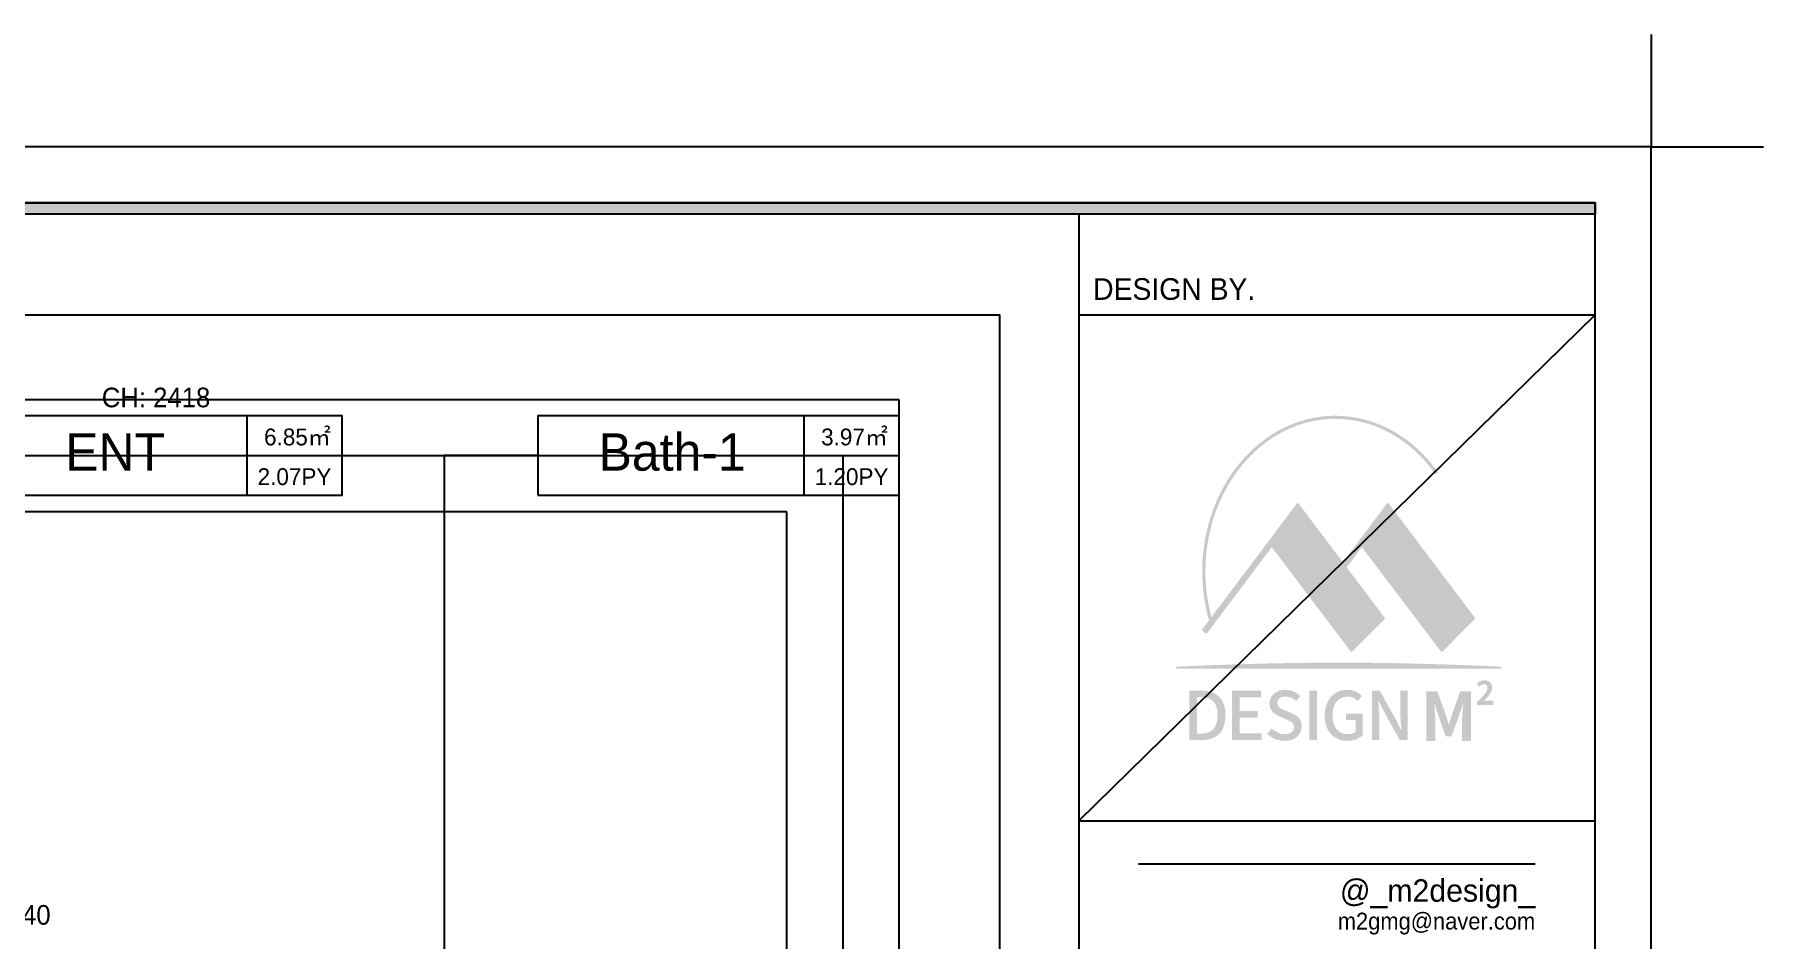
# Model space of a CAD drawing. Header units: millimetres. Extents: x -551172 to 227904, y -3435 to 261611.
# Drawn here: x 183656 to 192904, y 91259 to 96100 of the extents above; entities that cross this region are included whole.
import ezdxf
from ezdxf.enums import TextEntityAlignment as Align

# ---------------------------------------------------------------- set-up
doc = ezdxf.new("R2010")
doc.units = ezdxf.units.MM
doc.header["$LTSCALE"] = 100
doc.layers.get('DEFPOINTS').update_dxf_attribs({"color": 248})
for name, color, linetype in [('DWG', 7, 'Continuous'), ('F-SYM', 7, 'Continuous'), ('F-TEXT @ 1', 3, 'Continuous'), ('F-WALL1', 2, 'Continuous'), ('FORM(YOURNAME)-1', 1, 'Continuous'), ('FORM(YOURNAME)-11', 1, 'Continuous')]:
    doc.layers.add(name, color=color, linetype=linetype)
doc.styles.add('HY울릉도L', font='Expo M.ttf')
doc.styles.add('YOURNAME', font='HYWULM.TTF')

# ---------------------------------------------------------------- blocks, each defined once
blk = doc.blocks.new('FORM-ELEVATION')
at = {"layer": 'DWG'}
h = blk.add_hatch(color=8, dxfattribs=at)
h.dxf.hatch_style = 2
edge = h.paths.add_edge_path()
edge.add_spline(control_points=[(64689, 28074), (64689, 28074), (64745, 28030), (64745, 28030), (64749, 28026), (64754, 28025), (64759, 28026), (64764, 28026), (64769, 28029), (64772, 28033), (64772, 28033), (65924, 29567), (65924, 29567), (65924, 29567), (67332, 27706), (67332, 27706), (67335, 27702), (67340, 27699), (67346, 27699), (67346, 27699), (67347, 27699), (67347, 27699), (67352, 27699), (67357, 27701), (67360, 27704), (67360, 27704), (67936, 28282), (67936, 28282), (67943, 28289), (67943, 28300), (67938, 28307), (67938, 28307), (67260, 29206), (67260, 29206), (67260, 29206), (67531, 29567), (67531, 29567), (67531, 29567), (68940, 27706), (68940, 27706), (68943, 27702), (68948, 27699), (68954, 27699), (68954, 27699), (68954, 27699), (68955, 27699), (68960, 27699), (68965, 27701), (68968, 27704), (68968, 27704), (69544, 28282), (69544, 28282), (69551, 28289), (69551, 28300), (69546, 28307), (69546, 28307), (68009, 30345), (68009, 30345), (68006, 30350), (68000, 30353), (67994, 30353), (67994, 30353), (67994, 30353), (67994, 30353), (67988, 30353), (67983, 30350), (67979, 30345), (67979, 30345), (67192, 29297), (67192, 29297), (67192, 29297), (66401, 30345), (66401, 30345), (66398, 30350), (66392, 30353), (66386, 30353), (66386, 30353), (66386, 30353), (66386, 30353), (66380, 30353), (66375, 30350), (66371, 30345), (66371, 30345), (64849, 28318), (64849, 28318), (64778, 28582), (64741, 28857), (64741, 29137), (64741, 30636), (65780, 31855), (67058, 31855), (67748, 31855), (68398, 31497), (68840, 30873), (68843, 30869), (68849, 30868), (68853, 30871), (68853, 30871), (68884, 30892), (68884, 30892), (68886, 30893), (68888, 30895), (68888, 30898), (68889, 30900), (68888, 30903), (68887, 30905), (68434, 31543), (67767, 31910), (67058, 31910), (65749, 31910), (64684, 30666), (64684, 29137), (64684, 28837), (64725, 28542), (64806, 28260), (64806, 28260), (64685, 28100), (64685, 28100), (64679, 28092), (64681, 28080), (64689, 28074)], knot_values=[0, 0, 0, 0, 1, 1, 1, 2, 2, 2, 3, 3, 3, 4, 4, 4, 5, 5, 5, 6, 6, 6, 7, 7, 7, 8, 8, 8, 9, 9, 9, 10, 10, 10, 11, 11, 11, 12, 12, 12, 13, 13, 13, 14, 14, 14, 15, 15, 15, 16, 16, 16, 17, 17, 17, 18, 18, 18, 19, 19, 19, 20, 20, 20, 21, 21, 21, 22, 22, 22, 23, 23, 23, 24, 24, 24, 25, 25, 25, 26, 26, 26, 27, 27, 27, 28, 28, 28, 29, 29, 29, 30, 30, 30, 31, 31, 31, 32, 32, 32, 33, 33, 33, 34, 34, 34, 35, 35, 35, 36, 36, 36, 37, 37, 37, 38, 38, 38, 39, 39, 39, 40, 40, 40, 40], degree=3, periodic=0)
h = blk.add_hatch(color=8, dxfattribs=at)
h.dxf.hatch_style = 2
edge = h.paths.add_edge_path()
edge.add_spline(control_points=[(67116, 27507), (65651, 27507), (64218, 27434), (64218, 27434), (64218, 27434), (64218, 27397), (64218, 27397), (64218, 27397), (70013, 27397), (70013, 27397), (70013, 27397), (70013, 27434), (70013, 27434), (70013, 27434), (68580, 27507), (67116, 27507)], knot_values=[0, 0, 0, 0, 1, 1, 1, 2, 2, 2, 3, 3, 3, 4, 4, 4, 5, 5, 5, 5], degree=3, periodic=0)
h = blk.add_hatch(color=8, dxfattribs=at)
h.dxf.hatch_style = 2
edge = h.paths.add_edge_path()
edge.add_spline(control_points=[(69581, 26802), (69696, 26913), (69771, 26988), (69771, 27053), (69771, 27096), (69748, 27123), (69706, 27123), (69673, 27123), (69647, 27101), (69625, 27077), (69625, 27077), (69577, 27125), (69577, 27125), (69618, 27168), (69657, 27192), (69717, 27192), (69800, 27192), (69855, 27139), (69855, 27057), (69855, 26982), (69786, 26904), (69708, 26821), (69730, 26823), (69759, 26826), (69780, 26826), (69780, 26826), (69876, 26826), (69876, 26826), (69876, 26826), (69876, 26751), (69876, 26751), (69876, 26751), (69581, 26751), (69581, 26751), (69581, 26751), (69581, 26802), (69581, 26802)], knot_values=[0, 0, 0, 0, 1, 1, 1, 2, 2, 2, 3, 3, 3, 4, 4, 4, 5, 5, 5, 6, 6, 6, 7, 7, 7, 8, 8, 8, 9, 9, 9, 10, 10, 10, 11, 11, 11, 12, 12, 12, 12], degree=3, periodic=0)
h = blk.add_hatch(color=8, dxfattribs=at)
h.dxf.hatch_style = 2
edge = h.paths.add_edge_path()
edge.add_spline(control_points=[(64454, 27006), (64454, 27006), (64680, 27006), (64680, 27006), (64947, 27006), (65100, 26856), (65100, 26569), (65100, 26284), (64947, 26126), (64687, 26126), (64687, 26126), (64454, 26126), (64454, 26126), (64454, 26126), (64454, 27006), (64454, 27006)], knot_values=[0, 0, 0, 0, 1, 1, 1, 2, 2, 2, 3, 3, 3, 4, 4, 4, 5, 5, 5, 5], degree=3, periodic=0)
edge = h.paths.add_edge_path()
edge.add_spline(control_points=[(64671, 26240), (64858, 26240), (64958, 26351), (64958, 26569), (64958, 26789), (64858, 26893), (64671, 26893), (64671, 26893), (64592, 26893), (64592, 26893), (64592, 26893), (64592, 26240), (64592, 26240), (64592, 26240), (64671, 26240), (64671, 26240)], knot_values=[0, 0, 0, 0, 1, 1, 1, 2, 2, 2, 3, 3, 3, 4, 4, 4, 5, 5, 5, 5], degree=3, periodic=0)
h = blk.add_hatch(color=8, dxfattribs=at)
h.dxf.hatch_style = 2
h.paths.add_polyline_path([(65217, 27006), (65731, 27006), (65731, 26889), (65354, 26889), (65354, 26644), (65673, 26644), (65673, 26527), (65354, 26527), (65354, 26243), (65744, 26243), (65744, 26126), (65217, 26126)])
h = blk.add_hatch(color=8, dxfattribs=at)
h.dxf.hatch_style = 2
edge = h.paths.add_edge_path()
edge.add_spline(control_points=[(65843, 26240), (65843, 26240), (65923, 26335), (65923, 26335), (65986, 26272), (66071, 26231), (66155, 26231), (66260, 26231), (66319, 26281), (66319, 26355), (66319, 26435), (66260, 26461), (66180, 26496), (66180, 26496), (66059, 26549), (66059, 26549), (65975, 26585), (65882, 26652), (65882, 26779), (65882, 26918), (66002, 27022), (66168, 27022), (66270, 27022), (66365, 26979), (66432, 26911), (66432, 26911), (66359, 26822), (66359, 26822), (66305, 26871), (66245, 26901), (66168, 26901), (66079, 26901), (66021, 26858), (66021, 26789), (66021, 26713), (66091, 26684), (66162, 26655), (66162, 26655), (66281, 26604), (66281, 26604), (66384, 26560), (66459, 26495), (66459, 26366), (66459, 26225), (66343, 26111), (66153, 26111), (66033, 26111), (65922, 26158), (65843, 26240)], knot_values=[0, 0, 0, 0, 1, 1, 1, 2, 2, 2, 3, 3, 3, 4, 4, 4, 5, 5, 5, 6, 6, 6, 7, 7, 7, 8, 8, 8, 9, 9, 9, 10, 10, 10, 11, 11, 11, 12, 12, 12, 13, 13, 13, 14, 14, 14, 15, 15, 15, 16, 16, 16, 16], degree=3, periodic=0)
h = blk.add_hatch(color=8, dxfattribs=at)
h.dxf.hatch_style = 2
h.paths.add_polyline_path([(66594, 27006), (66731, 27006), (66731, 26126), (66594, 26126)])
h = blk.add_hatch(color=8, dxfattribs=at)
h.dxf.hatch_style = 2
edge = h.paths.add_edge_path()
edge.add_spline(control_points=[(66867, 26563), (66867, 26850), (67042, 27022), (67272, 27022), (67395, 27022), (67478, 26967), (67531, 26911), (67531, 26911), (67458, 26822), (67458, 26822), (67414, 26867), (67361, 26901), (67277, 26901), (67115, 26901), (67007, 26775), (67007, 26568), (67007, 26359), (67103, 26231), (67283, 26231), (67336, 26231), (67389, 26247), (67420, 26274), (67420, 26274), (67420, 26481), (67420, 26481), (67420, 26481), (67247, 26481), (67247, 26481), (67247, 26481), (67247, 26594), (67247, 26594), (67247, 26594), (67544, 26594), (67544, 26594), (67544, 26594), (67544, 26213), (67544, 26213), (67486, 26155), (67388, 26111), (67269, 26111), (67037, 26111), (66867, 26275), (66867, 26563)], knot_values=[0, 0, 0, 0, 1, 1, 1, 2, 2, 2, 3, 3, 3, 4, 4, 4, 5, 5, 5, 6, 6, 6, 7, 7, 7, 8, 8, 8, 9, 9, 9, 10, 10, 10, 11, 11, 11, 12, 12, 12, 13, 13, 13, 14, 14, 14, 14], degree=3, periodic=0)
h = blk.add_hatch(color=8, dxfattribs=at)
h.dxf.hatch_style = 2
edge = h.paths.add_edge_path()
edge.add_spline(control_points=[(67710, 27006), (67710, 27006), (67850, 27006), (67850, 27006), (67850, 27006), (68139, 26489), (68139, 26489), (68139, 26489), (68230, 26303), (68230, 26303), (68230, 26303), (68236, 26303), (68236, 26303), (68229, 26394), (68218, 26500), (68218, 26595), (68218, 26595), (68218, 27006), (68218, 27006), (68218, 27006), (68348, 27006), (68348, 27006), (68348, 27006), (68348, 26126), (68348, 26126), (68348, 26126), (68207, 26126), (68207, 26126), (68207, 26126), (67919, 26644), (67919, 26644), (67919, 26644), (67828, 26828), (67828, 26828), (67828, 26828), (67822, 26828), (67822, 26828), (67829, 26738), (67840, 26636), (67840, 26541), (67840, 26541), (67840, 26126), (67840, 26126), (67840, 26126), (67710, 26126), (67710, 26126), (67710, 26126), (67710, 27006), (67710, 27006)], knot_values=[0, 0, 0, 0, 1, 1, 1, 2, 2, 2, 3, 3, 3, 4, 4, 4, 5, 5, 5, 6, 6, 6, 7, 7, 7, 8, 8, 8, 9, 9, 9, 10, 10, 10, 11, 11, 11, 12, 12, 12, 13, 13, 13, 14, 14, 14, 15, 15, 15, 16, 16, 16, 16], degree=3, periodic=0)
h = blk.add_hatch(color=8, dxfattribs=at)
h.dxf.hatch_style = 2
edge = h.paths.add_edge_path()
edge.add_spline(control_points=[(68683, 26996), (68683, 26996), (68877, 26996), (68877, 26996), (68877, 26996), (69026, 26581), (69026, 26581), (69045, 26526), (69062, 26468), (69079, 26412), (69079, 26412), (69085, 26412), (69085, 26412), (69104, 26468), (69119, 26526), (69138, 26581), (69138, 26581), (69284, 26996), (69284, 26996), (69284, 26996), (69478, 26996), (69478, 26996), (69478, 26996), (69478, 26111), (69478, 26111), (69478, 26111), (69318, 26111), (69318, 26111), (69318, 26111), (69318, 26480), (69318, 26480), (69318, 26563), (69331, 26686), (69341, 26770), (69341, 26770), (69335, 26770), (69335, 26770), (69335, 26770), (69264, 26562), (69264, 26562), (69264, 26562), (69129, 26191), (69129, 26191), (69129, 26191), (69028, 26191), (69028, 26191), (69028, 26191), (68893, 26562), (68893, 26562), (68893, 26562), (68823, 26770), (68823, 26770), (68823, 26770), (68818, 26770), (68818, 26770), (68826, 26686), (68841, 26563), (68841, 26480), (68841, 26480), (68841, 26111), (68841, 26111), (68841, 26111), (68683, 26111), (68683, 26111), (68683, 26111), (68683, 26996), (68683, 26996)], knot_values=[0, 0, 0, 0, 1, 1, 1, 2, 2, 2, 3, 3, 3, 4, 4, 4, 5, 5, 5, 6, 6, 6, 7, 7, 7, 8, 8, 8, 9, 9, 9, 10, 10, 10, 11, 11, 11, 12, 12, 12, 13, 13, 13, 14, 14, 14, 15, 15, 15, 16, 16, 16, 17, 17, 17, 18, 18, 18, 19, 19, 19, 20, 20, 20, 21, 21, 21, 22, 22, 22, 22], degree=3, periodic=0)
at = {"layer": 'FORM(YOURNAME)-11'}
h = blk.add_hatch(color=256, dxfattribs=at)
h.dxf.hatch_style = 1
h.paths.add_polyline_path([(-10309, 35708), (71691, 35708), (71691, 35508), (-10309, 35508)])
h.paths.add_polyline_path([(-10309, -21492), (71691, -21492), (71691, -21692), (-10309, -21692)])
at = {"layer": 'DEFPOINTS', "color": 158}
for p, q in [((62481, 35508), (62481, -21492)), ((71691, 33708), (62481, 24686)), ((62481, 33708), (71691, 33708)), ((62481, 24686), (71691, 24686))]:
    blk.add_line(p, q, dxfattribs=at)
at = {"layer": 'DEFPOINTS', "color": 1}
blk.add_lwpolyline([(72691, 38708), (72691, 36708), (74691, 36708)], dxfattribs=at)
at = {"layer": 'DEFPOINTS', "color": 158}
for points in [[(-10309, -21692), (71691, -21692), (71691, 35708), (-10309, 35708)], [(-8309, 33708), (61071, 33708), (61071, -19692), (-8309, -19692)]]:
    blk.add_lwpolyline(points, close=True, dxfattribs=at)
at = {"layer": 'FORM(YOURNAME)-11', "color": 251}
blk.add_line((63550, 23916), (70622, 23916), dxfattribs=at)
at = {"layer": 'FORM(YOURNAME)-11', "color": 250}
blk.add_lwpolyline([(-11309, -22692), (72691, -22692), (72691, 36708), (-11309, 36708)], close=True, dxfattribs=at)
at = {"layer": 'FORM(YOURNAME)-11'}
blk.add_lwpolyline([(-10309, 35708), (71691, 35708), (71691, 35508), (-10309, 35508)], close=True, dxfattribs=at)
at = {"layer": 'FORM(YOURNAME)-11', "color": 14, "style": 'YOURNAME'}
blk.add_text('DESIGN BY.', height=386.1, dxfattribs=at).set_placement((62739, 34170), align=Align.MIDDLE_LEFT)
for s, height, width, p in [('@_m2design_', 400, 1.03, (70622, 23242)), ('m2gmg@naver.com', 300, 0.995, (70622, 22747))]:
    blk.add_text(s, height=height, dxfattribs=dict(at, width=width)).set_placement(p, align=Align.RIGHT)
at = {"layer": 'FORM(YOURNAME)-11', "color": 3, "style": 'YOURNAME'}
for tag, height, p in [('1', 450, (71041, -1219)), ('2', 450, (71041, -1863)), ('3', 450, (71041, -3150)), ('4', 450, (71041, -5081)), ('5', 515, (71041, -7398)), ('6', 515, (71041, -9650)), ('7', 515, (71041, -11903)), ('8', 515, (71041, -14155)), ('9', 515, (71041, -16408)), ('10', 515, (66791, -18596)), ('11', 515, (71041, -18660)), ('12', 515, (66791, -20848)), ('13', 515, (71041, -20848))]:
    blk.add_attdef(tag, text='', height=height, dxfattribs=at).set_placement(p, align=Align.MIDDLE_RIGHT)
blk = doc.blocks.new('*U717')
at = {"layer": 'FORM(YOURNAME)-1', "xscale": 0.3, "yscale": 0.3, "zscale": 0.3}
blk.add_blockref('FORM-ELEVATION', (170497, 84487.8), dxfattribs=at)

msp = doc.modelspace()

# ---------------------------------------------------------------- linework, layer by layer
at = {"layer": 'DEFPOINTS'}
for points in [[(188280.6, 94145.8), (168542.1, 94145.8), (168542.1, 78759.8), (188280.6, 78759.8)], [(187980.6, 93845.8), (168842.1, 93845.8), (168842.1, 79059.8), (187980.6, 79059.8)], [(187680.6, 93545.8), (169142.1, 93545.8), (169142.1, 79359.8), (187680.6, 79359.8)]]:
    msp.add_lwpolyline(points, close=True, dxfattribs=at)
at = {"layer": 'F-SYM'}
for p, q in [((184791, 94060.3), (184791, 93635.8)), ((187771, 94060.3), (187771, 93635.8)), ((184791, 93848.1), (185300.6, 93848.1)), ((186347.5, 93848.1), (185847.5, 93848.1)), ((185847.5, 93848.1), (185847.5, 88847.9)), ((187771, 93848.1), (188280.6, 93848.1))]:
    msp.add_line(p, q, dxfattribs=at)
for points in [[(183367.5, 93635.8), (185300.6, 93635.8), (185300.6, 94060.3), (183367.5, 94060.3)], [(186347.5, 93635.8), (188280.6, 93635.8), (188280.6, 94060.3), (186347.5, 94060.3)]]:
    msp.add_lwpolyline(points, close=True, dxfattribs=at)

# ---------------------------------------------------------------- block references
at = {"layer": 'F-WALL1'}
msp.add_blockref('*U717', (0, 0), dxfattribs=at)

# ---------------------------------------------------------------- texts
at = {"layer": 'F-SYM', "style": 'HY울릉도L'}
for s, height, p in [('ENT', 200, (184086.6, 93767)), ('6.85㎡', 90, (185062, 93902.2)), ('Bath-1', 200, (187066.6, 93767)), ('3.97㎡', 90, (188042, 93902.2)), ('2.07PY', 90, (185046.4, 93689.9)), ('1.20PY', 90, (188026.4, 93689.9))]:
    msp.add_text(s, height=height, dxfattribs=at).set_placement(p, align=Align.CENTER)
at = {"layer": 'F-TEXT @ 1', "style": 'YOURNAME'}
msp.add_text('CH: 2418', height=105, dxfattribs=at).set_placement((184015.5, 94158.6), align=Align.MIDDLE_LEFT)
msp.add_text('1640*1140', height=105, dxfattribs=at).set_placement((183077.2, 91337.7))

doc.saveas('drawing.dxf')
